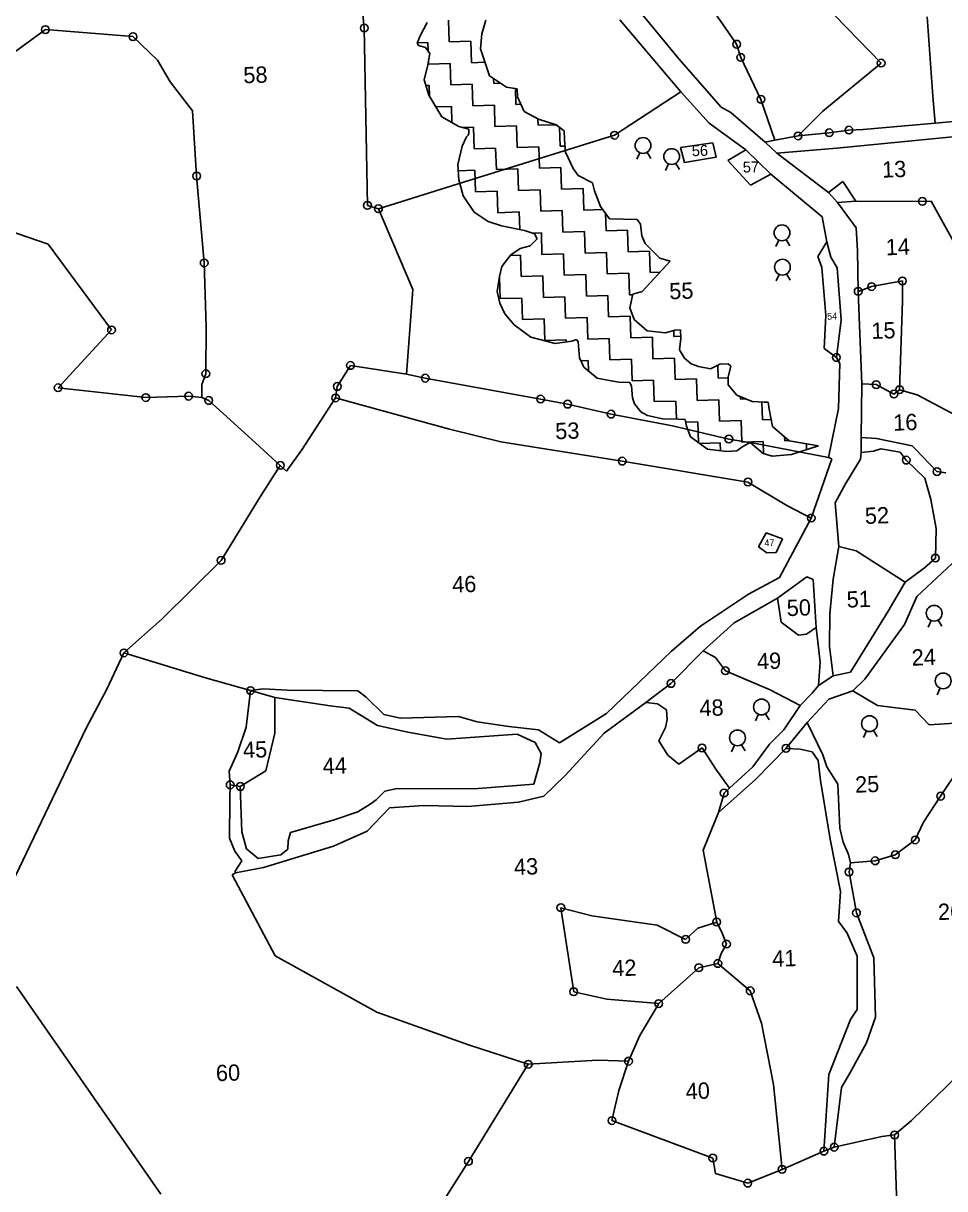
# Model space of a CAD drawing. Header units: metres. Extents: x 322885 to 326856, y 1820433 to 1822952.
# Drawn here: x 324723 to 325578, y 1820981 to 1822063 of the extents above; entities that cross this region are included whole.
import ezdxf

# ---------------------------------------------------------------- set-up
doc = ezdxf.new("R2010")
doc.units = ezdxf.units.M
for name, color, linetype in [('POLY_HATCH', 12, 'Continuous'), ('POLY_PARCEL', 6, 'Continuous'), ('POLY_WATER', 4, 'Continuous'), ('TEXT_PARCEL', 7, 'Continuous'), ('V_BOUND_LINE', 7, 'Continuous')]:
    doc.layers.add(name, color=color, linetype=linetype)
doc.styles.add('TEXT_MAP', font='', dxfattribs={"height": 0.5})
doc.styles.get('TEXT_MAP').set_extended_font_data('Kruti Dev 050')

msp = doc.modelspace()

# ---------------------------------------------------------------- linework, layer by layer
for points in [[(325292, 1821936.5), (325294.7, 1821942.6)], [(325304.8, 1821937.3), (325301.4, 1821943)], [(325318.6, 1821926.2), (325321.2, 1821932.3)], [(325331.4, 1821927), (325328, 1821932.7)], [(325421, 1821855.4), (325423.7, 1821861.5)], [(325433.8, 1821856.2), (325430.4, 1821861.9)], [(325421.3, 1821823.5), (325424, 1821829.6)], [(325434.2, 1821824.3), (325430.7, 1821830)], [(325562.2, 1821502.3), (325564.9, 1821508.4)], [(325575, 1821503.1), (325571.6, 1821508.8)], [(325570.5, 1821439.4), (325573.2, 1821445.6)], [(325402, 1821415.3), (325404.7, 1821421.4)], [(325414.8, 1821416.1), (325411.4, 1821421.8)], [(325502.2, 1821399.7), (325504.9, 1821405.9)], [(325515, 1821400.6), (325511.6, 1821406.3)], [(325379.7, 1821386.6), (325382.4, 1821392.7)], [(325392.5, 1821387.4), (325389.1, 1821393.1)]]:
    msp.add_lwpolyline(points)
for centre, radius in [((324743.1, 1822056.8), 3.57), ((325039, 1822058.3), 3.57), ((324824.4, 1822050.3), 3.57), ((325384.5, 1822043.3), 3.57), ((325388.3, 1822031), 3.57), ((325518.6, 1822025.8), 3.57), ((325407, 1821992.1), 3.57), ((325271.2, 1821958.8), 3.57), ((325441.5, 1821958.2), 3.57), ((325470.4, 1821961.1), 3.57), ((325488.7, 1821963.6), 3.57), ((325297.6, 1821949.3), 7.31), ((325324.2, 1821939), 7.31), ((324883.5, 1821921), 3.57), ((325042, 1821893.7), 3.57), ((325556.9, 1821897.4), 3.57), ((325052.2, 1821890.6), 3.57), ((325426.6, 1821868.2), 7.31), ((324890.5, 1821840.3), 3.57), ((325427, 1821836.3), 7.31), ((325509.7, 1821818.3), 3.57), ((325538.3, 1821823.5), 3.57), ((325497.3, 1821813.9), 3.57), ((324804.5, 1821778.1), 3.57), ((325026.2, 1821745.1), 3.57), ((325477.1, 1821752.5), 3.57), ((324892, 1821737.4), 3.57), ((325095.6, 1821733.3), 3.57), ((324754.9, 1821724.4), 3.57), ((325014, 1821725.6), 3.57), ((325514, 1821727.3), 3.57), ((325535.7, 1821722.6), 3.57), ((324836.3, 1821715.3), 3.57), ((324876, 1821716.6), 3.57), ((324894.7, 1821712.6), 3.57), ((325012.4, 1821715), 3.57), ((325202.6, 1821713.9), 3.57), ((325530.4, 1821718.6), 3.57), ((325227.7, 1821709.2), 3.57), ((325268, 1821699.9), 3.57), ((325377.3, 1821676.8), 3.57), ((325278.4, 1821656.3), 3.57), ((325541.9, 1821657.2), 3.57), ((324961.1, 1821652.3), 3.57), ((325570.4, 1821646.6), 3.57), ((325395, 1821636.9), 3.57), ((325453.7, 1821603.4), 3.57), ((324906.2, 1821564.2), 3.57), ((325568.9, 1821566.3), 3.57), ((325567.8, 1821515.1), 7.31), ((324816, 1821478.3), 3.57), ((325374.1, 1821461.7), 3.57), ((325323.6, 1821449.9), 3.57), ((325576.1, 1821452.3), 7.31), ((324933.5, 1821443.3), 3.57), ((325407.6, 1821428.1), 7.31), ((325507.8, 1821412.6), 7.31), ((325385.3, 1821399.4), 7.31), ((325352.4, 1821390.1), 3.57), ((325430.3, 1821389.7), 3.57), ((324914.6, 1821355.8), 3.57), ((324924, 1821354.3), 3.57), ((325372.9, 1821348.2), 3.57), ((325573.8, 1821345.3), 3.57), ((325550.2, 1821304.7), 3.57), ((325531.7, 1821290.9), 3.57), ((325513, 1821285.3), 3.57), ((325488.8, 1821274.9), 3.57), ((325221.4, 1821241.8), 3.57), ((325495.7, 1821237), 3.57), ((325366, 1821228.5), 3.57), ((325337.2, 1821212.3), 3.57), ((325375.1, 1821208), 3.57), ((325349.4, 1821186.1), 3.57), ((325367.1, 1821190), 3.57), ((325233.3, 1821163.8), 3.57), ((325397.1, 1821164.6), 3.57), ((325312.2, 1821152.8), 3.57), ((325191.1, 1821096.4), 3.57), ((325284.2, 1821099.3), 3.57), ((325268.8, 1821044.2), 3.57), ((325531.1, 1821030.8), 3.57), ((325475.1, 1821019.5), 3.57), ((325135.7, 1821006.3), 3.57), ((325362.4, 1821009.4), 3.57), ((325465.5, 1821015.8), 3.57), ((325426.7, 1820998.9), 3.57), ((325394.8, 1820986.1), 3.57)]:
    msp.add_circle(centre, radius)
at = {"layer": 'POLY_HATCH'}
for p, q in [((325091.1, 1822051.7), (325097.4, 1822063.5)), ((325151.8, 1822065.7), (325148.1, 1822052.9)), ((325088, 1822044.4), (325091.1, 1822051.7)), ((325148.1, 1822052.9), (325146.8, 1822039)), ((325089.2, 1822042.2), (325088, 1822044.4)), ((325095.9, 1822040.2), (325089.2, 1822042.2)), ((325099.9, 1822034.8), (325095.9, 1822040.2)), ((325146.8, 1822039), (325155.1, 1822013.9)), ((325098, 1822024.2), (325099.9, 1822034.8)), ((325094.6, 1822010.3), (325098, 1822024.2)), ((325098.9, 1821996), (325094.6, 1822010.3)), ((325155.1, 1822013.9), (325171, 1822003.4)), ((325111.1, 1821975.9), (325098.9, 1821996)), ((325171, 1822003.4), (325180.9, 1822002)), ((325180.9, 1822002), (325181.1, 1821994.5)), ((325181.1, 1821994.5), (325187.3, 1821980.7)), ((325126.9, 1821967), (325111.1, 1821975.9)), ((325187.3, 1821980.7), (325200.7, 1821973.8)), ((325200.7, 1821973.8), (325217, 1821968.5)), ((325135.9, 1821964.5), (325126.9, 1821967)), ((325136, 1821960.6), (325135.9, 1821964.5)), ((325217, 1821968.5), (325224.5, 1821962.8)), ((325224.5, 1821962.8), (325224.8, 1821954.8)), ((325129.7, 1821948.8), (325133.9, 1821957.2)), ((325133.9, 1821957.2), (325135.5, 1821958.9)), ((325135.5, 1821958.9), (325136, 1821960.6)), ((325224.8, 1821954.8), (325225.8, 1821943.1)), ((325125.9, 1821931.6), (325129.7, 1821948.8)), ((325225.8, 1821943.1), (325232.9, 1821927.9)), ((325126.9, 1821917.3), (325125.9, 1821931.6)), ((325232.9, 1821927.9), (325237.5, 1821921.5)), ((325237.5, 1821921.5), (325250.9, 1821914.6)), ((325130.7, 1821902.4), (325126.9, 1821917.3)), ((325250.9, 1821914.6), (325252.6, 1821907.3)), ((325141.1, 1821887.3), (325130.7, 1821902.4)), ((325252.6, 1821907.3), (325258.2, 1821892.8)), ((325154.1, 1821878.8), (325141.1, 1821887.3)), ((325258.2, 1821892.8), (325266.6, 1821881.3)), ((325166.4, 1821874.8), (325154.1, 1821878.8)), ((325266.6, 1821881.3), (325292.3, 1821880.7)), ((325292.3, 1821880.7), (325295.4, 1821876.4)), ((325295.4, 1821876.4), (325296.4, 1821865.4)), ((325187.6, 1821870.4), (325166.4, 1821874.8)), ((325197.1, 1821867.4), (325187.6, 1821870.4)), ((325199.5, 1821862.5), (325197.1, 1821867.4)), ((325296.4, 1821865.4), (325299.6, 1821858.2)), ((325175, 1821847.9), (325183.7, 1821853.7)), ((325183.7, 1821853.7), (325193, 1821856.2)), ((325193, 1821856.2), (325199.5, 1821862.5)), ((325299.6, 1821858.2), (325313.2, 1821844.7)), ((325166.5, 1821837.1), (325175, 1821847.9)), ((325313.2, 1821844.7), (325322.8, 1821842)), ((325164.5, 1821827.7), (325166.5, 1821837.1)), ((325322.8, 1821842), (325296.8, 1821813.6)), ((325162.2, 1821813.8), (325164.5, 1821827.7)), ((325164.7, 1821802.8), (325162.2, 1821813.8)), ((325288.1, 1821811.2), (325285.5, 1821798.6)), ((325296.8, 1821813.6), (325288.1, 1821811.2)), ((325169.5, 1821792.9), (325164.7, 1821802.8)), ((325178.1, 1821782.7), (325169.5, 1821792.9)), ((325285.5, 1821798.6), (325289.5, 1821787.8)), ((325193.7, 1821771.3), (325178.1, 1821782.7)), ((325289.5, 1821787.8), (325301.6, 1821777.2)), ((325318.5, 1821775.5), (325327.2, 1821777.9)), ((325327.2, 1821777.9), (325332.3, 1821778.1)), ((325332.3, 1821778.1), (325332.6, 1821770)), ((325216, 1821765.4), (325193.7, 1821771.3)), ((325231.5, 1821767.5), (325216, 1821765.4)), ((325235.8, 1821769.3), (325231.5, 1821767.5)), ((325237.6, 1821767.1), (325235.8, 1821769.3)), ((325238.6, 1821752.2), (325237.6, 1821767.1)), ((325301.6, 1821777.2), (325318.5, 1821775.5)), ((325332.6, 1821770), (325331.4, 1821759.5)), ((325331.4, 1821759.5), (325336.1, 1821751.9)), ((325242.7, 1821743.5), (325238.6, 1821752.2)), ((325336.1, 1821751.9), (325342.4, 1821746.5)), ((325342.4, 1821746.5), (325349.1, 1821744)), ((325360.2, 1821742.1), (325369, 1821746.2)), ((325369, 1821746.2), (325376.7, 1821746.5)), ((325376.7, 1821746.5), (325379, 1821744.3)), ((325255.2, 1821733.4), (325242.7, 1821743.5)), ((325349.1, 1821744), (325360.2, 1821742.1)), ((325379, 1821744.3), (325376.5, 1821734.3)), ((325264.7, 1821731.4), (325255.2, 1821733.4)), ((325275.3, 1821729.5), (325264.7, 1821731.4)), ((325285.3, 1821729.3), (325275.3, 1821729.5)), ((325287, 1821726), (325285.3, 1821729.3)), ((325287.9, 1821715), (325287, 1821726)), ((325376.5, 1821734.3), (325376.8, 1821727.1)), ((325376.8, 1821727.1), (325384.8, 1821717.4)), ((325289.8, 1821709.5), (325287.9, 1821715)), ((325384.8, 1821717.4), (325398.8, 1821711.7)), ((325295.5, 1821701.9), (325289.8, 1821709.5)), ((325398.8, 1821711.7), (325409.9, 1821711)), ((325409.9, 1821711), (325413.8, 1821711.1)), ((325413.8, 1821711.1), (325414.6, 1821704.5)), ((325414.6, 1821704.5), (325417.8, 1821688.5)), ((325301.7, 1821698.8), (325295.5, 1821701.9)), ((325315.7, 1821695.4), (325301.7, 1821698.8)), ((325330.6, 1821695.3), (325315.7, 1821695.4)), ((325336.7, 1821694.9), (325330.6, 1821695.3)), ((325338, 1821688.9), (325336.7, 1821694.9)), ((325341.7, 1821679), (325338, 1821688.9)), ((325417.8, 1821688.5), (325433.2, 1821675.2)), ((325357.5, 1821667.3), (325341.7, 1821679)), ((325390.1, 1821670), (325384.7, 1821665.9)), ((325397.2, 1821673.5), (325390.1, 1821670)), ((325401.2, 1821670.3), (325397.2, 1821673.5)), ((325409.2, 1821663.4), (325401.2, 1821670.3)), ((325433.2, 1821675.2), (325460.5, 1821670.5)), ((325460.5, 1821670.5), (325435.3, 1821662.5)), ((325375.3, 1821665.1), (325357.5, 1821667.3)), ((325384.7, 1821665.9), (325375.3, 1821665.1)), ((325417.6, 1821660.8), (325409.2, 1821663.4)), ((325435.3, 1821662.5), (325417.6, 1821660.8))]:
    msp.add_line(p, q, dxfattribs=at)
at = {"layer": 'POLY_HATCH', "linetype": 'Continuous'}
for p, q in [((325117.9, 1822045.5), (325117.3, 1822065.5)), ((325098, 1822044.9), (325088.1, 1822044.6)), ((325098.2, 1822037.1), (325098, 1822044.9)), ((325137.9, 1822046.1), (325117.9, 1822045.5)), ((325138.5, 1822026.1), (325137.9, 1822046.1)), ((325098.6, 1822024.9), (325098.5, 1822026.9)), ((325118.6, 1822025.5), (325098.6, 1822024.9)), ((325119.2, 1822005.6), (325118.6, 1822025.5)), ((325150.9, 1822026.5), (325138.5, 1822026.1)), ((325139.1, 1822006.2), (325119.2, 1822005.6)), ((325139.8, 1821986.2), (325139.1, 1822006.2)), ((325159.1, 1822006.8), (325159, 1822011.3)), ((325165.6, 1822007), (325159.1, 1822006.8)), ((325099.2, 1822004.9), (325096.2, 1822004.9)), ((325099.5, 1821995), (325099.2, 1822004.9)), ((325179.7, 1821987.4), (325179.2, 1822002.2)), ((325119.8, 1821985.6), (325105.5, 1821985.1)), ((325120.2, 1821970.8), (325119.8, 1821985.6)), ((325159.7, 1821986.8), (325139.8, 1821986.2)), ((325160.3, 1821966.8), (325159.7, 1821986.8)), ((325184.2, 1821987.6), (325179.7, 1821987.4)), ((325200.3, 1821968.1), (325200.1, 1821974.1)), ((325140.4, 1821966.2), (325130.7, 1821965.9)), ((325141, 1821946.2), (325140.4, 1821966.2)), ((325180.3, 1821967.4), (325160.3, 1821966.8)), ((325180.9, 1821947.5), (325180.3, 1821967.4)), ((325216.7, 1821968.6), (325200.3, 1821968.1)), ((325220.9, 1821948.7), (325220.3, 1821966)), ((325160.9, 1821946.9), (325141, 1821946.2)), ((325161.6, 1821926.9), (325160.9, 1821946.9)), ((325200.9, 1821948.1), (325180.9, 1821947.5)), ((325201.5, 1821928.1), (325200.9, 1821948.1)), ((325225.3, 1821948.8), (325220.9, 1821948.7)), ((325141.6, 1821926.3), (325126.3, 1821925.8)), ((325142.2, 1821906.3), (325141.6, 1821926.3)), ((325181.5, 1821927.5), (325161.6, 1821926.9)), ((325182.1, 1821907.5), (325181.5, 1821927.5)), ((325221.5, 1821928.7), (325201.5, 1821928.1)), ((325222.1, 1821908.7), (325221.5, 1821928.7)), ((325202.1, 1821908.1), (325182.1, 1821907.5)), ((325202.7, 1821888.2), (325202.1, 1821908.1)), ((325242.1, 1821909.4), (325222.1, 1821908.7)), ((325242.7, 1821889.4), (325242.1, 1821909.4)), ((325162.2, 1821906.9), (325142.2, 1821906.3)), ((325162.8, 1821886.9), (325162.2, 1821906.9)), ((325142.8, 1821886.3), (325142.5, 1821886.3)), ((325142.8, 1821886.1), (325142.8, 1821886.3)), ((325182.8, 1821887.6), (325162.8, 1821886.9)), ((325183.2, 1821871.3), (325182.8, 1821887.6)), ((325222.7, 1821888.8), (325202.7, 1821888.2)), ((325223.3, 1821868.8), (325222.7, 1821888.8)), ((325260.3, 1821889.9), (325242.7, 1821889.4)), ((325263.3, 1821870), (325262.7, 1821886.6)), ((325203.3, 1821868.2), (325195.4, 1821867.9)), ((325203.9, 1821848.2), (325203.3, 1821868.2)), ((325243.3, 1821869.4), (325223.3, 1821868.8)), ((325243.9, 1821849.4), (325243.3, 1821869.4)), ((325283.2, 1821870.6), (325263.3, 1821870)), ((325283.8, 1821850.7), (325283.2, 1821870.6)), ((325184, 1821847.6), (325174.5, 1821847.3)), ((325184.6, 1821827.6), (325184, 1821847.6)), ((325223.9, 1821848.8), (325203.9, 1821848.2)), ((325224.5, 1821828.9), (325223.9, 1821848.8)), ((325263.9, 1821850.1), (325243.9, 1821849.4)), ((325264.5, 1821830.1), (325263.9, 1821850.1)), ((325303.8, 1821851.3), (325283.8, 1821850.7)), ((325304.4, 1821831.3), (325303.8, 1821851.3)), ((325164.6, 1821827), (325164.4, 1821827)), ((325165.2, 1821807.1), (325164.6, 1821827)), ((325204.6, 1821828.2), (325184.6, 1821827.6)), ((325205.2, 1821808.3), (325204.6, 1821828.2)), ((325244.5, 1821829.5), (325224.5, 1821828.9)), ((325245.1, 1821809.5), (325244.5, 1821829.5)), ((325284.4, 1821830.7), (325264.5, 1821830.1)), ((325285.1, 1821810.7), (325284.4, 1821830.7)), ((325313.2, 1821831.6), (325304.4, 1821831.3)), ((325288, 1821810.8), (325285.1, 1821810.7)), ((325185.2, 1821807.7), (325165.2, 1821807.1)), ((325185.8, 1821787.7), (325185.2, 1821807.7)), ((325225.1, 1821808.9), (325205.2, 1821808.3)), ((325225.8, 1821788.9), (325225.1, 1821808.9)), ((325265.1, 1821810.1), (325245.1, 1821809.5)), ((325265.7, 1821790.1), (325265.1, 1821810.1)), ((325245.7, 1821789.5), (325225.8, 1821788.9)), ((325246.3, 1821769.6), (325245.7, 1821789.5)), ((325285.7, 1821790.7), (325265.7, 1821790.1)), ((325286.3, 1821770.8), (325285.7, 1821790.7)), ((325205.8, 1821788.3), (325185.8, 1821787.7)), ((325206.4, 1821768.3), (325205.8, 1821788.3)), ((325226.4, 1821768.9), (325206.4, 1821768.3)), ((325226.4, 1821766.8), (325226.4, 1821768.9)), ((325266.3, 1821770.2), (325246.3, 1821769.6)), ((325266.9, 1821750.2), (325266.3, 1821770.2)), ((325306.3, 1821771.4), (325286.3, 1821770.8)), ((325306.9, 1821751.4), (325306.3, 1821771.4)), ((325326.2, 1821772), (325326.1, 1821777.6)), ((325332.5, 1821772.2), (325326.2, 1821772)), ((325246.9, 1821749.6), (325239.9, 1821749.4)), ((325247.2, 1821739.8), (325246.9, 1821749.6)), ((325286.9, 1821750.8), (325266.9, 1821750.2)), ((325287.5, 1821730.8), (325286.9, 1821750.8)), ((325326.8, 1821752), (325306.9, 1821751.4)), ((325327.4, 1821732.1), (325326.8, 1821752)), ((325367.4, 1821733.3), (325367, 1821745.3)), ((325307.5, 1821731.4), (325287.5, 1821730.8)), ((325308.1, 1821711.5), (325307.5, 1821731.4)), ((325347.4, 1821732.7), (325327.4, 1821732.1)), ((325348, 1821712.7), (325347.4, 1821732.7)), ((325376.6, 1821733.6), (325367.4, 1821733.3)), ((325368, 1821713.3), (325348, 1821712.7)), ((325368.6, 1821693.3), (325368, 1821713.3)), ((325388, 1821713.9), (325387.9, 1821716.2)), ((325393.1, 1821714.1), (325388, 1821713.9)), ((325328.1, 1821712.1), (325308.1, 1821711.5)), ((325328.6, 1821695.3), (325328.1, 1821712.1)), ((325408.6, 1821694.6), (325408, 1821711.1)), ((325348.6, 1821692.7), (325337.3, 1821692.4)), ((325349.2, 1821673.4), (325348.6, 1821692.7)), ((325388.6, 1821693.9), (325368.6, 1821693.3)), ((325389.2, 1821674), (325388.6, 1821693.9)), ((325416.6, 1821694.8), (325408.6, 1821694.6)), ((325369.2, 1821673.4), (325350.1, 1821672.8)), ((325369.5, 1821665.8), (325369.2, 1821673.4)), ((325409.2, 1821674.6), (325389.2, 1821674)), ((325409.5, 1821663.3), (325409.2, 1821674.6)), ((325429.1, 1821675.2), (325429, 1821678.8)), ((325433, 1821675.3), (325429.1, 1821675.2)), ((325449.4, 1821667), (325449.2, 1821672.4))]:
    msp.add_line(p, q, dxfattribs=at)
at = {"layer": 'POLY_PARCEL'}
for p, q in [((325025, 1822206.7), (325039, 1822058.3)), ((325373.7, 1822059), (325359.7, 1822079)), ((325518.6, 1822025.8), (325475.7, 1822069.8)), ((325561.2, 1822068.6), (325566.5, 1821995)), ((324708.9, 1822031.8), (324743.1, 1822056.8)), ((324743.1, 1822056.8), (324824.4, 1822050.3)), ((324824.4, 1822050.3), (324847.1, 1822028.4)), ((325039, 1822058.3), (325042, 1821893.7)), ((325384.5, 1822043.3), (325373.7, 1822059)), ((325388.3, 1822031), (325384.5, 1822043.3)), ((324847.1, 1822028.4), (324858.8, 1822008.4)), ((325407, 1821992.1), (325388.3, 1822031)), ((325464.6, 1821981.1), (325518.6, 1822025.8)), ((324858.8, 1822008.4), (324879.5, 1821981.5)), ((325271.2, 1821958.8), (325332.7, 1821999)), ((325566.5, 1821995), (325568.7, 1821970)), ((325419.8, 1821954.3), (325407, 1821992.1)), ((324879.5, 1821981.5), (324883.5, 1821921)), ((325441.5, 1821958.2), (325464.6, 1821981.1)), ((325126, 1821913.8), (325271.2, 1821958.8)), ((325332.5, 1821947.5), (325362.4, 1821951.6)), ((325362.4, 1821951.6), (325365.5, 1821938.3)), ((325336.1, 1821933.6), (325332.5, 1821947.5)), ((325392.9, 1821945.4), (325376.4, 1821935.4)), ((325365.5, 1821938.3), (325336.1, 1821933.6)), ((325376.4, 1821935.4), (325397.5, 1821912.4)), ((324883.5, 1821921), (324890.5, 1821840.3)), ((325397.5, 1821912.4), (325416.3, 1821922.7)), ((325052.2, 1821890.6), (325126, 1821913.8)), ((325483, 1821916), (325469.8, 1821905.5)), ((325495.1, 1821897.7), (325483, 1821916)), ((325478.1, 1821896.4), (325495.1, 1821897.7)), ((325495.1, 1821897.7), (325558.1, 1821897.4)), ((325558.1, 1821897.4), (325564.9, 1821897.6)), ((325564.9, 1821897.6), (325593.5, 1821846.2)), ((324745.7, 1821857.8), (324656.5, 1821888.2)), ((325042, 1821893.7), (325052.2, 1821890.6)), ((325052.2, 1821890.6), (325084.2, 1821815.5)), ((324804.5, 1821778.1), (324745.7, 1821857.8)), ((325459.7, 1821846.2), (325468.1, 1821859.7)), ((325463.5, 1821835.9), (325459.7, 1821846.2)), ((324890.5, 1821840.3), (324892.3, 1821781.4)), ((325467.2, 1821791.5), (325463.5, 1821835.9)), ((325509.7, 1821818.3), (325538.3, 1821823.5)), ((325538.3, 1821823.5), (325538.5, 1821804.8)), ((325084.2, 1821815.5), (325078.3, 1821736.9)), ((325497.3, 1821813.9), (325509.7, 1821818.3)), ((325538.5, 1821804.8), (325535.7, 1821722.6)), ((325465.8, 1821760.8), (325467.2, 1821791.5)), ((324754.9, 1821724.4), (324804.5, 1821778.1)), ((324892.3, 1821781.4), (324892, 1821737.4)), ((325477.1, 1821752.5), (325465.8, 1821760.8)), ((324892, 1821737.4), (324888.4, 1821727.4)), ((325014, 1821725.6), (325026.2, 1821745.1)), ((325026.2, 1821745.1), (325078.3, 1821736.9)), ((325095.6, 1821733.3), (325078.3, 1821736.9)), ((324836.3, 1821715.3), (324754.9, 1821724.4)), ((324888.4, 1821727.4), (324888.2, 1821715.3)), ((325012.4, 1821715), (325014, 1821725.6)), ((325202.6, 1821713.9), (325095.6, 1821733.3)), ((325500.6, 1821728), (325514, 1821727.3)), ((325514, 1821727.3), (325530.4, 1821718.6)), ((324876, 1821716.6), (324836.3, 1821715.3)), ((324888.2, 1821715.3), (324876, 1821716.6)), ((324894.7, 1821712.6), (324888.2, 1821715.3)), ((324981.2, 1821666.7), (325012.4, 1821715)), ((325012.4, 1821715), (325027, 1821711.1)), ((325227.7, 1821709.2), (325202.6, 1821713.9)), ((325530.4, 1821718.6), (325535.7, 1821722.6)), ((325535.7, 1821722.6), (325552, 1821717.7)), ((325552, 1821717.7), (325593.4, 1821695.9)), ((324938.1, 1821673.3), (324894.7, 1821712.6)), ((325027, 1821711.1), (325118.1, 1821686)), ((325268, 1821699.9), (325227.7, 1821709.2)), ((325324.9, 1821689.2), (325268, 1821699.9)), ((325118.1, 1821686), (325165.7, 1821674.3)), ((325377.3, 1821676.8), (325324.9, 1821689.2)), ((324961.1, 1821652.3), (324938.1, 1821673.3)), ((325165.7, 1821674.3), (325278.4, 1821656.3)), ((325401.9, 1821672.6), (325377.3, 1821676.8)), ((325469.7, 1821659.8), (325401.9, 1821672.6)), ((324966.7, 1821647.1), (324981.2, 1821666.7)), ((324942.3, 1821623.2), (324961.1, 1821652.3)), ((324961.1, 1821652.3), (324966.7, 1821647.1)), ((325278.4, 1821656.3), (325395, 1821636.9)), ((325395, 1821636.9), (325431.2, 1821615)), ((324906.2, 1821564.2), (324942.3, 1821623.2)), ((325431.2, 1821615), (325453.7, 1821603.4)), ((325404.7, 1821576.6), (325411.9, 1821589.8)), ((325411.9, 1821589.8), (325427.1, 1821584.2)), ((325427.1, 1821584.2), (325421.2, 1821571.4)), ((325412.4, 1821571.2), (325404.7, 1821576.6)), ((325495.3, 1821573.1), (325479.2, 1821576.9)), ((325541, 1821543.9), (325495.3, 1821573.1)), ((324851.4, 1821510), (324906.2, 1821564.2)), ((325421.2, 1821571.4), (325412.4, 1821571.2)), ((325422.3, 1821529.1), (325425.7, 1821506.9)), ((324816, 1821478.3), (324851.4, 1821510)), ((325425.7, 1821506.9), (325441.8, 1821494.8)), ((325449.3, 1821495.7), (325458.4, 1821501.8)), ((325441.8, 1821494.8), (325449.3, 1821495.7)), ((324800, 1821444.6), (324816, 1821478.3)), ((324816, 1821478.3), (324891.7, 1821455.2)), ((325364.9, 1821474), (325353.6, 1821480.2)), ((325374.1, 1821461.7), (325364.9, 1821474)), ((324891.7, 1821455.2), (324933.5, 1821443.3)), ((325415.5, 1821444.1), (325374.1, 1821461.7)), ((324781, 1821408.5), (324800, 1821444.6)), ((324933.5, 1821443.3), (324929.4, 1821409.2)), ((325443.6, 1821429.4), (325415.5, 1821444.1)), ((325492.3, 1821443.1), (325515.3, 1821429.6)), ((324955.9, 1821403.8), (324955.9, 1821437)), ((325300.1, 1821432.1), (325311, 1821431.1)), ((325311, 1821431.1), (325319.3, 1821425.4)), ((325319.3, 1821425.4), (325319.9, 1821416.4)), ((325515.3, 1821429.6), (325550, 1821425)), ((325550, 1821425), (325563, 1821411.6)), ((325319.9, 1821416.4), (325318.5, 1821409.1)), ((325563, 1821411.6), (325601.3, 1821414)), ((324708.3, 1821256.5), (324781, 1821408.5)), ((324929.4, 1821409.2), (324921.6, 1821386.6)), ((324947.7, 1821368.8), (324955.9, 1821403.8)), ((325318.5, 1821409.1), (325312.3, 1821396.7)), ((325312.3, 1821396.7), (325320.6, 1821383.4)), ((325330.9, 1821375), (325352.4, 1821390.1)), ((325352.4, 1821390.1), (325365.1, 1821370.3)), ((324921.6, 1821386.6), (324913.6, 1821368.6)), ((325320.6, 1821383.4), (325330.9, 1821375)), ((324913.6, 1821368.6), (324914.6, 1821355.8)), ((324924, 1821354.3), (324947.7, 1821368.8)), ((325365.1, 1821370.3), (325377.8, 1821352.7)), ((325592.5, 1821373.5), (325573.8, 1821345.3)), ((325573.8, 1821345.3), (325557.8, 1821321.2)), ((325353.5, 1821295.2), (325367.6, 1821330)), ((325557.8, 1821321.2), (325550.2, 1821304.7)), ((325550.2, 1821304.7), (325531.7, 1821290.9)), ((325366, 1821228.5), (325353.5, 1821295.2)), ((325513, 1821285.3), (325490.1, 1821283.5)), ((325531.7, 1821290.9), (325513, 1821285.3)), ((324916.3, 1821272.4), (324919.6, 1821274)), ((324956.2, 1821197), (324916.3, 1821272.4)), ((325250, 1821234.1), (325221.4, 1821241.8)), ((325221.4, 1821241.8), (325233.3, 1821163.8)), ((325310.8, 1821225.5), (325250, 1821234.1)), ((325366, 1821228.5), (325348.4, 1821222.7)), ((325371, 1821218.1), (325366, 1821228.5)), ((325337.2, 1821212.3), (325310.8, 1821225.5)), ((325348.4, 1821222.7), (325337.2, 1821212.3)), ((325375.1, 1821208), (325371, 1821218.1)), ((325370.1, 1821199.3), (325375.1, 1821208)), ((325050.7, 1821144.7), (324956.2, 1821197)), ((325367.1, 1821190), (325370.1, 1821199.3)), ((325312.2, 1821152.8), (325349.4, 1821186.1)), ((325349.4, 1821186.1), (325367.1, 1821190)), ((325367.1, 1821190), (325397.1, 1821164.6)), ((325233.3, 1821163.8), (325264.2, 1821156.9)), ((325397.1, 1821164.6), (325407.6, 1821134.6)), ((325264.2, 1821156.9), (325312.2, 1821152.8)), ((325294.7, 1821123.3), (325312.2, 1821152.8)), ((325135.7, 1821114.5), (325050.7, 1821144.7)), ((325407.6, 1821134.6), (325418.6, 1821077.7)), ((325284.2, 1821099.3), (325294.7, 1821123.3)), ((325546.9, 1821044.3), (325629.9, 1821125.6)), ((325191.1, 1821096.4), (325135.7, 1821114.5)), ((325135.7, 1821006.3), (325191.1, 1821096.4)), ((325191.1, 1821096.4), (325255.6, 1821100.3)), ((325255.6, 1821100.3), (325284.2, 1821099.3)), ((325275.2, 1821072), (325284.2, 1821099.3)), ((325418.6, 1821077.7), (325426.7, 1820998.9)), ((325268.8, 1821044.2), (325275.2, 1821072)), ((325362.4, 1821009.4), (325268.8, 1821044.2)), ((325531.1, 1821030.8), (325546.9, 1821044.3)), ((325519.2, 1821029.3), (325475.1, 1821019.5)), ((325531.1, 1821030.8), (325519.2, 1821029.3)), ((325535, 1820902.5), (325531.1, 1821030.8)), ((325465.5, 1821015.8), (325426.7, 1820998.9)), ((325475.1, 1821019.5), (325465.5, 1821015.8)), ((325073.5, 1820908), (325135.7, 1821006.3)), ((325364.9, 1820995), (325362.4, 1821009.4)), ((325394.8, 1820986.1), (325364.9, 1820995)), ((325426.7, 1820998.9), (325394.8, 1820986.1))]:
    msp.add_line(p, q, dxfattribs=at)
at = {"layer": 'POLY_WATER'}
for p, q in [((325286, 1822084.2), (325330.9, 1822029.7)), ((325276, 1822065.8), (325332.7, 1821999)), ((325330.9, 1822029.7), (325370.3, 1821984.9)), ((325332.7, 1821999), (325358.9, 1821970.1)), ((325370.3, 1821984.9), (325379.1, 1821979.8)), ((325379.1, 1821979.8), (325410.9, 1821952.4)), ((325568.7, 1821970), (325698.4, 1821982.3)), ((325358.9, 1821970.1), (325392.9, 1821945.4)), ((325470.4, 1821961.1), (325488.7, 1821963.6)), ((325488.7, 1821963.6), (325501.9, 1821964)), ((325501.9, 1821964), (325568.7, 1821970)), ((325410.9, 1821952.4), (325419.8, 1821954.3)), ((325410.9, 1821952.4), (325421.9, 1821942.1)), ((325419.8, 1821954.3), (325441.5, 1821958.2)), ((325441.5, 1821958.2), (325470.4, 1821961.1)), ((325477.4, 1821946.8), (325594.3, 1821958.3)), ((325392.9, 1821945.4), (325416.3, 1821922.7)), ((325421.9, 1821942.1), (325477.4, 1821946.8)), ((325421.9, 1821942.1), (325469.8, 1821905.5)), ((325416.3, 1821922.7), (325463.8, 1821883.1)), ((325469.8, 1821905.5), (325478.1, 1821896.4)), ((325478.1, 1821896.4), (325495.5, 1821872.9)), ((325463.8, 1821883.1), (325468.1, 1821859.7)), ((325495.5, 1821872.9), (325496.8, 1821851.9)), ((325468.1, 1821859.7), (325472, 1821845.6)), ((325472, 1821845.6), (325477.7, 1821835.6)), ((325496.8, 1821851.9), (325497.3, 1821813.9)), ((325477.7, 1821835.6), (325481.4, 1821787.6)), ((325497.3, 1821813.9), (325500.6, 1821728)), ((325481.4, 1821787.6), (325477.1, 1821752.5)), ((325477.1, 1821752.5), (325480.4, 1821746.8)), ((325480.4, 1821746.8), (325479, 1821705.1)), ((325500.6, 1821728), (325500.1, 1821678.3)), ((325479, 1821705.1), (325469.7, 1821659.8)), ((325500.1, 1821678.3), (325499.9, 1821664.3)), ((325500.1, 1821678.3), (325514.3, 1821677.2)), ((325514.3, 1821677.2), (325547.3, 1821670.6)), ((325547.3, 1821670.6), (325550.3, 1821667.8)), ((325469.7, 1821659.8), (325472.9, 1821658.5)), ((325499.9, 1821664.3), (325499.4, 1821658.2)), ((325511.5, 1821665.4), (325499.9, 1821664.3)), ((325518.4, 1821667.8), (325511.5, 1821665.4)), ((325536.3, 1821664.6), (325518.4, 1821667.8)), ((325541.9, 1821657.2), (325536.3, 1821664.6)), ((325550.3, 1821667.8), (325570.4, 1821646.6)), ((325472.9, 1821658.5), (325453.7, 1821603.4)), ((325499.4, 1821658.2), (325485.4, 1821635.1)), ((325559.1, 1821640.5), (325541.9, 1821657.2)), ((325564.6, 1821620.8), (325559.1, 1821640.5)), ((325570.4, 1821646.6), (325578.6, 1821645.4)), ((325485.4, 1821635.1), (325475.9, 1821617.5)), ((325475.9, 1821617.5), (325479.2, 1821576.9)), ((325569.6, 1821593.7), (325564.6, 1821620.8)), ((325453.7, 1821603.4), (325424.3, 1821548.2)), ((325568.9, 1821566.3), (325569.6, 1821593.7)), ((325479.2, 1821576.9), (325474.1, 1821546.8)), ((325588.7, 1821565.2), (325551.7, 1821530.7)), ((325558.9, 1821557.4), (325568.9, 1821566.3)), ((325541, 1821543.9), (325558.9, 1821557.4)), ((325424.3, 1821548.2), (325395.5, 1821532.7)), ((325422.3, 1821529.1), (325449.6, 1821549)), ((325449.6, 1821549), (325455.6, 1821546.3)), ((325455.6, 1821546.3), (325458.4, 1821501.8)), ((325474.1, 1821546.8), (325471.1, 1821514.6)), ((325525.1, 1821517.1), (325541, 1821543.9)), ((325395.5, 1821532.7), (325351.1, 1821503)), ((325382.3, 1821506.3), (325422.3, 1821529.1)), ((325551.7, 1821530.7), (325540.4, 1821504.5)), ((325471.1, 1821514.6), (325470.6, 1821484.3)), ((325490.1, 1821460.3), (325525.1, 1821517.1)), ((325351.1, 1821503), (325324.2, 1821479.8)), ((325353.6, 1821480.2), (325382.3, 1821506.3)), ((325458.4, 1821501.8), (325461.9, 1821469.6)), ((325540.4, 1821504.5), (325503.4, 1821453.9)), ((325324.2, 1821479.8), (325263.8, 1821422.1)), ((325323.6, 1821449.9), (325353.6, 1821480.2)), ((325470.6, 1821484.3), (325474.1, 1821457.1)), ((325461.9, 1821469.6), (325460.6, 1821448)), ((325460.6, 1821448), (325474.1, 1821457.1)), ((325474.1, 1821457.1), (325490.1, 1821460.3)), ((325503.4, 1821453.9), (325492.3, 1821443.1)), ((324945.3, 1821445), (324933.5, 1821443.3)), ((324933.5, 1821443.3), (324955.9, 1821437)), ((324967.7, 1821443.7), (324945.3, 1821445)), ((325033.1, 1821443.2), (324967.7, 1821443.7)), ((325040.9, 1821437.1), (325033.1, 1821443.2)), ((325300.1, 1821432.1), (325323.6, 1821449.9)), ((325454.6, 1821441), (325460.6, 1821448)), ((325492.3, 1821443.1), (325470.1, 1821435.2)), ((324955.9, 1821437), (325007.5, 1821429.1)), ((325057.2, 1821421.1), (325040.9, 1821437.1)), ((325261.6, 1821403.8), (325300.1, 1821432.1)), ((325443.6, 1821429.4), (325454.6, 1821441)), ((325470.1, 1821435.2), (325449.8, 1821413.7)), ((325007.5, 1821429.1), (325025.1, 1821426.9)), ((325025.1, 1821426.9), (325051.2, 1821410.8)), ((325072.6, 1821417.8), (325057.2, 1821421.1)), ((325263.8, 1821422.1), (325220.1, 1821394.7)), ((325428.2, 1821406.8), (325443.6, 1821429.4)), ((325051.2, 1821410.8), (325079.3, 1821404.7)), ((325126.4, 1821419.4), (325072.6, 1821417.8)), ((325143.7, 1821414.3), (325126.4, 1821419.4)), ((325173, 1821410.1), (325143.7, 1821414.3)), ((325200.8, 1821406.9), (325173, 1821410.1)), ((325449.8, 1821413.7), (325430.3, 1821389.7)), ((325449.8, 1821413.7), (325464.5, 1821383.7)), ((325079.3, 1821404.7), (325115.7, 1821398.2)), ((325115.7, 1821398.2), (325180.9, 1821402.7)), ((325180.9, 1821402.7), (325197.6, 1821395)), ((325220.1, 1821394.7), (325200.8, 1821406.9)), ((325225.5, 1821364.5), (325261.6, 1821403.8)), ((325415.1, 1821393.5), (325428.2, 1821406.8)), ((325197.6, 1821395), (325203, 1821385)), ((325399.6, 1821372.6), (325415.1, 1821393.5)), ((325430.3, 1821389.7), (325402.1, 1821360.9)), ((325443.3, 1821388.8), (325430.3, 1821389.7)), ((325454.7, 1821386.3), (325443.3, 1821388.8)), ((325203, 1821385), (325202, 1821376.1)), ((325460.1, 1821378.5), (325454.7, 1821386.3)), ((325462.3, 1821359.9), (325460.1, 1821378.5)), ((325464.5, 1821383.7), (325468.2, 1821372.5)), ((325202, 1821376.1), (325196.3, 1821356.3)), ((325377.8, 1821352.7), (325399.6, 1821372.6)), ((325468.2, 1821372.5), (325478.4, 1821356.3)), ((325196.3, 1821356.3), (325140.6, 1821352.1)), ((325205.5, 1821345.3), (325225.5, 1821364.5)), ((325402.1, 1821360.9), (325367.6, 1821330)), ((325471.4, 1821305.3), (325462.3, 1821359.9)), ((325478.4, 1821356.3), (325480.2, 1821315.5)), ((324914.6, 1821355.8), (324914.4, 1821342.4)), ((324924, 1821354.3), (324914.6, 1821355.8)), ((324925.3, 1821312.2), (324924, 1821354.3)), ((325058.2, 1821350), (325050.1, 1821342)), ((325069.5, 1821352.4), (325058.2, 1821350)), ((325140.6, 1821352.1), (325069.5, 1821352.4)), ((325182.2, 1821339.7), (325205.5, 1821345.3)), ((325367.6, 1821330), (325372.9, 1821348.2)), ((325372.9, 1821348.2), (325377.8, 1821352.7)), ((324914.4, 1821342.4), (324914.1, 1821306.2)), ((325044.5, 1821338), (325033, 1821330.7)), ((325041.7, 1821312.8), (325062.5, 1821334.5)), ((325050.1, 1821342), (325044.5, 1821338)), ((325062.5, 1821334.5), (325094.2, 1821336.6)), ((325094.2, 1821336.6), (325135.2, 1821335.8)), ((325135.2, 1821335.8), (325182.2, 1821339.7)), ((325033, 1821330.7), (325011.1, 1821323.2)), ((325011.1, 1821323.2), (324970.5, 1821311.5)), ((325010.6, 1821298.8), (325041.7, 1821312.8)), ((325480.2, 1821315.5), (325483.4, 1821302.5)), ((324914.1, 1821306.2), (324918.9, 1821294.4)), ((324929.6, 1821296.5), (324925.3, 1821312.2)), ((324968.3, 1821303.7), (324968, 1821296.2)), ((324970.5, 1821311.5), (324968.3, 1821303.7)), ((325480.9, 1821256.8), (325471.4, 1821305.3)), ((325483.4, 1821302.5), (325488.3, 1821291.3)), ((324918.9, 1821294.4), (324925.5, 1821285.3)), ((324940.7, 1821287.3), (324929.6, 1821296.5)), ((324945.5, 1821279.2), (325010.6, 1821298.8)), ((324968, 1821296.2), (324961.5, 1821290.9)), ((325488.3, 1821291.3), (325490.1, 1821283.5)), ((324925.5, 1821285.3), (324919.2, 1821275.8)), ((324961.5, 1821290.9), (324940.7, 1821287.3)), ((325490.1, 1821283.5), (325488.8, 1821274.9)), ((324919.2, 1821275.8), (324919.6, 1821274)), ((324919.6, 1821274), (324945.5, 1821279.2)), ((325488.8, 1821274.9), (325495.7, 1821237)), ((325478.9, 1821228.9), (325480.9, 1821256.8)), ((325495.7, 1821237), (325511.7, 1821195.2)), ((325486.6, 1821218.9), (325478.9, 1821228.9)), ((325496.4, 1821196.7), (325486.6, 1821218.9)), ((325496.2, 1821147.3), (325496.4, 1821196.7)), ((325511.7, 1821195.2), (325513.4, 1821140.2)), ((325490.2, 1821138.1), (325496.2, 1821147.3)), ((325513.4, 1821140.2), (325505.1, 1821116.4)), ((325470.1, 1821086.9), (325490.2, 1821138.1)), ((325505.1, 1821116.4), (325489.4, 1821088.1)), ((325465.5, 1821015.8), (325470.1, 1821086.9)), ((325489.4, 1821088.1), (325481.9, 1821074.8)), ((325481.9, 1821074.8), (325475.1, 1821019.5))]:
    msp.add_line(p, q, dxfattribs=at)
at = {"layer": 'V_BOUND_LINE'}
for p, q in [((324808.6, 1821036), (324716.4, 1821168.5)), ((324850.3, 1820975.8), (324808.6, 1821036))]:
    msp.add_line(p, q, dxfattribs=at)

# ---------------------------------------------------------------- texts
at = {"layer": 'TEXT_PARCEL', "style": 'TEXT_MAP'}
for s, height, p in [('58', 15.1, (324927, 1822007)), ('56', 10.07, (325343.1, 1821939.3)), ('57', 10.07, (325390.4, 1821924.1)), ('13', 15.1, (325519.6, 1821919.4)), ('14', 15.1, (325523, 1821847.3)), ('55', 15.1, (325322.2, 1821806.5)), ('54', 6.29, (325468.5, 1821787.5)), ('15', 15.1, (325509.7, 1821769.7)), ('53', 15.1, (325216.4, 1821676.6)), ('16', 15.1, (325530, 1821684.5)), ('52', 15.1, (325503.7, 1821598)), ('47', 6.29, (325410.3, 1821577.2)), ('46', 15.1, (325120.8, 1821534.2)), ('51', 15.1, (325486.8, 1821520.3)), ('50', 15.1, (325431.2, 1821512.4)), ('49', 15.1, (325403.6, 1821463)), ('24', 15.1, (325547.1, 1821466.4)), ('48', 15.1, (325350.2, 1821419.5)), ('45', 15.1, (324926.7, 1821380.7)), ('44', 15.1, (325000.6, 1821365.7)), ('25', 15.1, (325494.6, 1821348.5)), ('43', 15.1, (325178.1, 1821272.1)), ('26', 15.1, (325571.5, 1821230.3)), ('42', 15.1, (325269.3, 1821178)), ('41', 15.1, (325417.7, 1821186.9)), ('60', 15.1, (324901.6, 1821080.7)), ('40', 15.1, (325337.4, 1821063.9))]:
    msp.add_text(s, height=height, rotation=1.7524, dxfattribs=at).set_placement(p)

doc.saveas('drawing.dxf')
